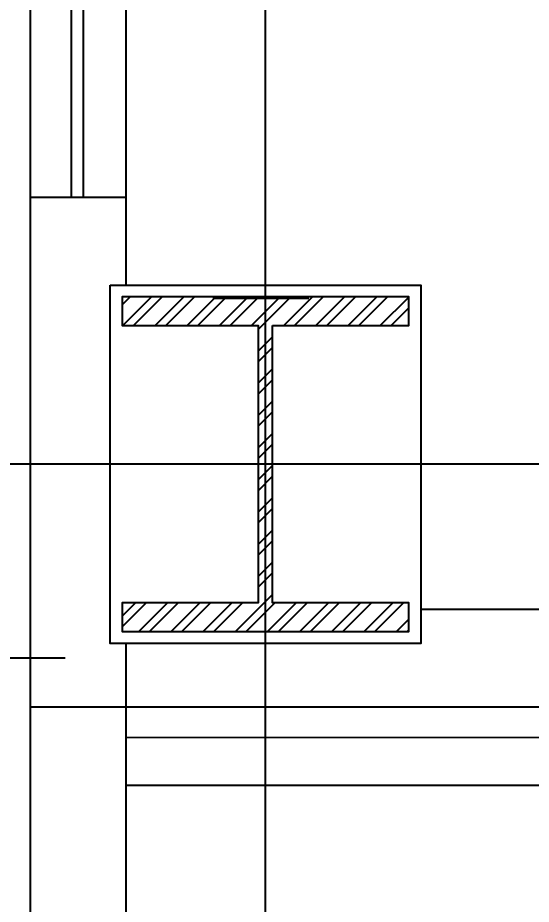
# Model space of a CAD drawing. Header units: millimetres. Extents: x 2148 to 2681, y 758 to 986.
# Drawn here: x 2350.748 to 2351.822, y 874.598 to 876.452 of the extents above; entities that cross this region are included whole.
import ezdxf

# ---------------------------------------------------------------- set-up
doc = ezdxf.new("R2010")
doc.units = ezdxf.units.MM
doc.linetypes.add('CENTER2', pattern=[28.575, 19.05, -3.175, 3.175, -3.175])
for name, color, linetype in [('A-Hatch', 253, 'Continuous'), ('A-Wall', 4, 'Continuous'), ('A-Wall-RC', 6, 'Continuous'), ('A-wdw-glaz', 2, 'Continuous'), ('cladding', 2, 'Continuous'), ('COL-EX', 2, 'Continuous'), ('D', 1, 'Continuous'), ('FIXTURE', 1, 'Continuous'), ('HATCH', 8, 'Continuous'), ('S_GRID LINES', 252, 'Continuous')]:
    doc.layers.add(name, color=color, linetype=linetype)
doc.styles.add('ARIALNW', font='ARIALN.TTF')
doc.dimstyles.new('DIM 100', dxfattribs={"dimtxt": 0.2, "dimasz": 0.2, "dimexe": 0.1, "dimexo": 0, "dimgap": 0.05, "dimtad": 1, "dimzin": 0, "dimdsep": 46, "dimtxsty": 'ARIALNW', "dimcen": 0.09, "dimclrd": 6, "dimclre": 6, "dimclrt": 13, "dimadec": 0, "dimazin": 0, "dimtfac": 1, "dimtofl": 0, "dimtmove": 2, "dimatfit": 3, "dimfxl": 1, "dimtolj": 1, "dimtzin": 0, "dimarcsym": 0})

# ---------------------------------------------------------------- blocks, each defined once
blk = doc.blocks.new('*D2509')
at = {"layer": 'Defpoints', "color": 0, "transparency": 16777216}
for p in [(2350.9783, 878.2698), (2345.6945, 875.1128), (2350.8465, 875.1128)]:
    blk.add_point(p, dxfattribs=at)
at = {"layer": 'FIXTURE', "color": 6, "lineweight": -2, "transparency": 16777216}
for p, q in [((2350.9783, 878.2698), (2345.5945, 878.2698)), ((2345.6945, 878.0698), (2345.6945, 875.3128)), ((2350.8465, 875.1128), (2345.5945, 875.1128))]:
    blk.add_line(p, q, dxfattribs=at)
at = {"layer": 'FIXTURE', "color": 6, "transparency": 16777216}
for points in [[(2345.6612, 878.0698), (2345.7278, 878.0698), (2345.6945, 878.2698)], [(2345.6612, 875.3128), (2345.7278, 875.3128), (2345.6945, 875.1128)]]:
    blk.add_solid(points, dxfattribs=at)
at = {"layer": 'FIXTURE', "color": 13, "transparency": 16777216, "insert": (2345.4913, 876.6913), "char_height": 0.3, "attachment_point": 5, "rotation": 90, "style": 'ARIALNW'}
blk.add_mtext('\\A1;3.15', dxfattribs=at)

msp = doc.modelspace()

# ---------------------------------------------------------------- hatches: boundary and pattern name
at = {"layer": 'A-Hatch'}
h = msp.add_hatch(dxfattribs=at)
h.set_pattern_fill('ANSI32', color=256, scale=0.005, style=0)
h.set_pattern_definition([(45, (61.105554, 3e-13), (-0.0336759605, 0.0336759605), []), (45, (61.128005, 3e-13), (-0.0336759605, 0.0336759605), [])])
h.paths.add_polyline_path([(2351.2811149, 875.808508), (2351.5661149, 875.808508), (2351.5661149, 875.868508), (2350.9661149, 875.868508), (2350.9661149, 875.808508), (2351.2511149, 875.808508), (2351.2511149, 875.228508), (2350.9661149, 875.228508), (2350.9661149, 875.168508), (2351.5661149, 875.168508), (2351.5661149, 875.228508), (2351.2811149, 875.228508)])

# ---------------------------------------------------------------- linework, layer by layer
for p, q in [((2350.7733382, 875.0103436, 0), (2350.7733382, 866.7180331, 0)), ((2350.9738088, 875.0103436, 0), (2350.9738088, 866.7180331, 0))]:
    msp.add_line(p, q, dxfattribs=at)
at = {"layer": 'A-Wall', "ltscale": 10}
for p, q in [((2350.9738088, 876.0764675, 0), (2350.7731809, 876.0764678, 0)), ((2350.7733382, 876.0764678, 0), (2350.7733382, 875.0103436, 0)), ((2350.9738088, 876.0764678, 0), (2350.9738088, 875.893508, 0)), ((2351.5911149, 875.2152586, 0), (2357.9841713, 875.2152586, 0)), ((2350.9738088, 875.143508, 0), (2350.9738088, 875.0103436, 0))]:
    msp.add_line(p, q, dxfattribs=at)
at = {"layer": 'A-Wall-RC'}
for p, q in [((2350.7731809, 877.8602794, 0), (2350.7733382, 876.0764678, 0)), ((2350.9738088, 877.8602794, 0), (2350.9738088, 876.0764675, 0))]:
    msp.add_line(p, q, dxfattribs=at)
at = {"layer": 'A-wdw-glaz', "ltscale": 10}
for p, q in [((2350.8604445, 876.0764677, 0), (2350.8604445, 877.8602795, 0)), ((2350.8854445, 876.0764676, 0), (2350.8854445, 877.8602795, 0))]:
    msp.add_line(p, q, dxfattribs=at)
at = {"layer": 'cladding', "elevation": 0}
msp.add_lwpolyline([(2350.9411149, 875.893508), (2351.5911149, 875.893508), (2351.5911149, 875.143508), (2350.9411149, 875.143508)], close=True, dxfattribs=at)
at = {"layer": 'COL-EX', "elevation": 0}
msp.add_lwpolyline([(2351.2811149, 875.808508), (2351.5661149, 875.808508), (2351.5661149, 875.868508), (2350.9661149, 875.868508), (2350.9661149, 875.808508), (2351.2511149, 875.808508), (2351.2511149, 875.228508), (2350.9661149, 875.228508), (2350.9661149, 875.168508), (2351.5661149, 875.168508), (2351.5661149, 875.228508), (2351.2811149, 875.228508)], close=True, dxfattribs=at)
at = {"layer": 'D', "ltscale": 0.5}
for p, q in [((2351.3564866, 875.865358, 0), (2351.1561211, 875.865358, 0)), ((2361.5864271, 874.9453235, 0), (2350.9738088, 874.9468762, 0)), ((2361.5440704, 874.8468739, 0), (2350.9738088, 874.8468739, 0))]:
    msp.add_line(p, q, dxfattribs=at)
at = {"layer": 'HATCH', "color": 4, "lineweight": -3, "ltscale": 0.05}
msp.add_line((2358.1837471, 875.0103436, 0), (2350.7733382, 875.0103436, 0), dxfattribs=at)
at = {"layer": 'S_GRID LINES', "linetype": 'CENTER2', "ltscale": 0.2}
for p, q in [((2351.2661149, 867.518508, 0), (2351.2661149, 903.5418845, 0)), ((2365.1483754, 875.518508, 0), (2343.5809635, 875.518508, 0))]:
    msp.add_line(p, q, dxfattribs=at)

# ---------------------------------------------------------------- dimensions: what is measured, and where the dimension line sits
at = {"layer": 'FIXTURE'}
dim = msp.add_linear_dim(base=(2345.6945053, 875.1128011), p1=(2350.978305, 878.2697829), p2=(2350.8465024, 875.1128011), angle=90, text='3.15', dimstyle='DIM 100', override={"dimtxt": 0.3}, dxfattribs=at)
dim.commit()
dim.dimension.update_dxf_attribs({"geometry": '*D2509', "text_midpoint": (2345.4913334, 876.691292)})

doc.saveas('drawing.dxf')
